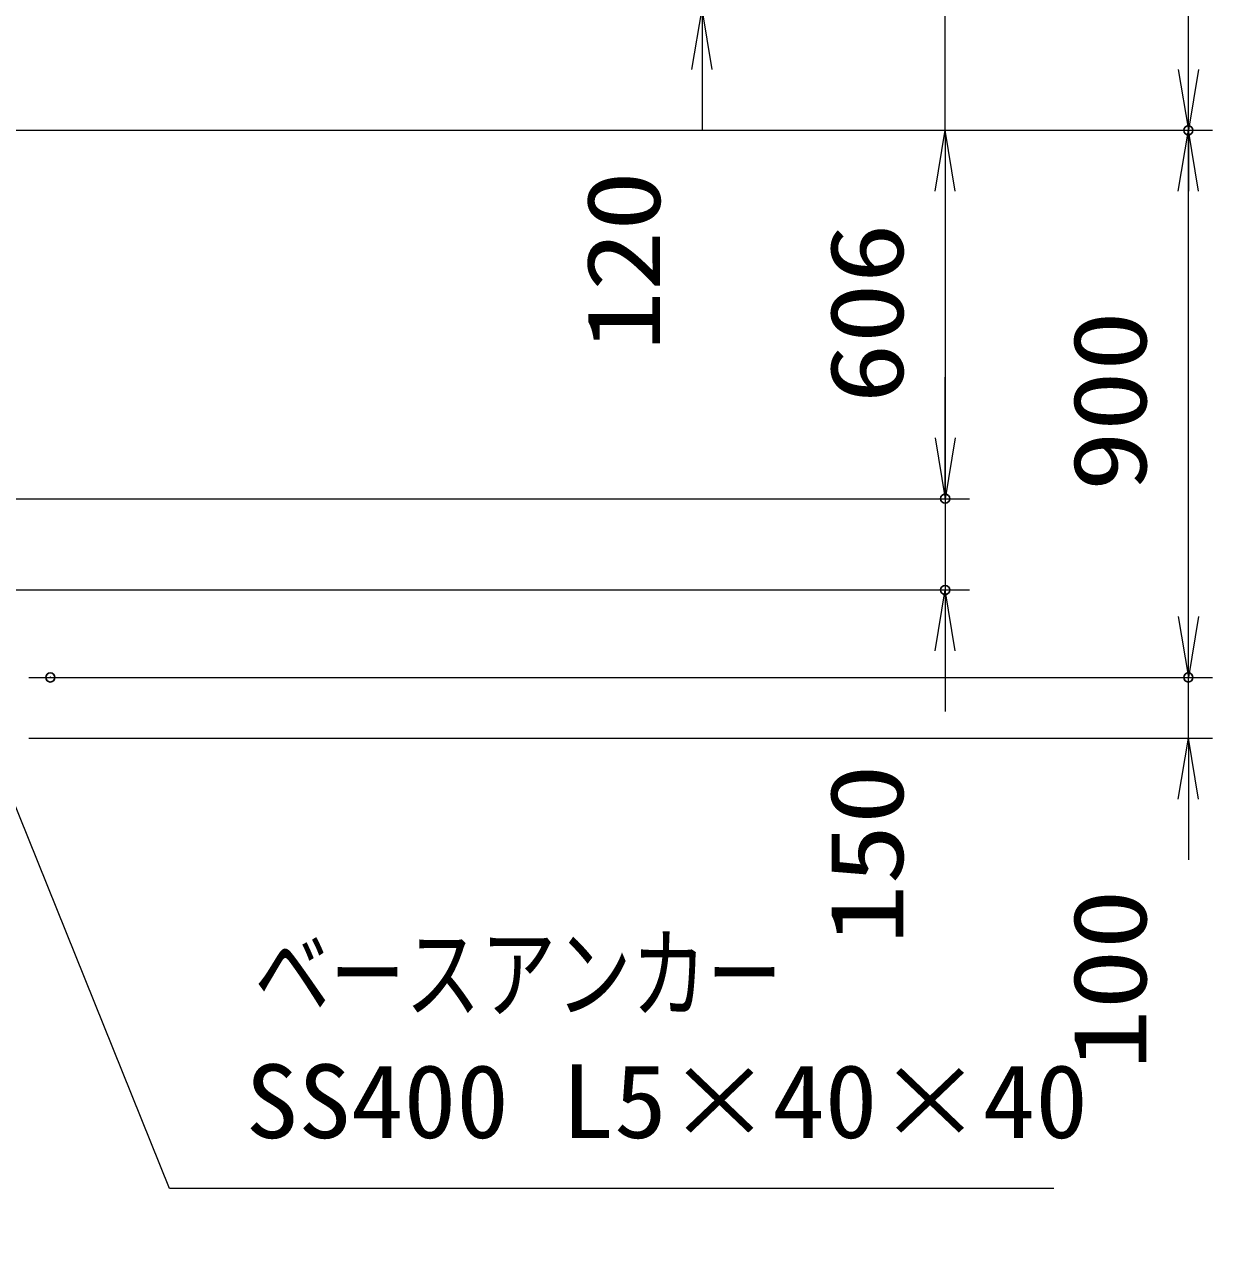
# Model space of a CAD drawing. Units: millimetres at full size. Extents: x -11880 to 11880, y -8400 to 8400.
# Drawn here: x 5206 to 7161, y -2681 to -679 of the extents above; entities that cross this region are included whole.
import ezdxf
from ezdxf.enums import TextEntityAlignment as Align

# ---------------------------------------------------------------- set-up
doc = ezdxf.new("R2010")
doc.units = ezdxf.units.MM
doc.header["$LTSCALE"] = 30
doc.header["$PDMODE"] = 32
doc.header["$PDSIZE"] = 15
doc.layers.add('0-4_寸法線', color=4, linetype='Continuous', lineweight=18)
doc.layers.add('0-5_0', color=7, linetype='Continuous', lineweight=18)
doc.layers.add('0-6_Defpoints', color=7, linetype='Continuous')
doc.styles.add('ＭＳ ゴシック', font='')
doc.styles.get('ＭＳ ゴシック').set_extended_font_data('MS Gothic')

# ---------------------------------------------------------------- blocks, each defined once
blk = doc.blocks.new('_Open')
at = {"layer": '0-5_0', "color": 4}
blk.add_line((-30, 5), (0, 0), dxfattribs=at)
blk.add_lwpolyline([(-30, -5), (0, 0), (-30, 0)], dxfattribs=at)
blk = doc.blocks.new('S51')
at = {"layer": '0-4_寸法線'}
for points in [[(25768317.5, 80310361.7), (25738802.3, 80310361.7), (25729192.7, 80288674.9), (25727977.3, 80285932.1)], [(25728735.5, 80288877.4), (25727977.3, 80285932.1), (25729649.8, 80288472.3)]]:
    blk.add_lwpolyline(points, dxfattribs=at)
at = {"layer": '0-4_寸法線', "color": 254, "style": 'ＭＳ ゴシック'}
for s, width, p in [('4-M20ナット', 0.95, (25742570.3, 80318062.2)), ('ユニクロ', 0.75, (25742905.9, 80311762.2))]:
    blk.add_text(s, height=3637, dxfattribs=dict(at, width=width)).set_placement(p, align=Align.BOTTOM_LEFT)
blk = doc.blocks.new('S55')
at = {"layer": '0-4_寸法線'}
for points in [[(25793987.3, 80232718.7), (25750331.3, 80232718.7), (25730850.8, 80281064.2), (25729729.6, 80283846.8)], [(25731314.6, 80281251.1), (25729729.6, 80283846.8), (25730387, 80280877.3)]]:
    blk.add_lwpolyline(points, dxfattribs=at)
at = {"layer": '0-4_寸法線', "color": 254, "style": 'ＭＳ ゴシック'}
for s, width, p in [('ベースアンカー', 0.75, (25754531.3, 80240419.3)), ('SS400 L5×40×40', 1.05, (25754099.3, 80234119.3))]:
    blk.add_text(s, height=3637, dxfattribs=dict(at, width=width)).set_placement(p, align=Align.BOTTOM_LEFT)
blk = doc.blocks.new('S56')
at = {"layer": '0-4_寸法線'}
for points in [[(25788826.2, 80222899.4), (25744738.2, 80222899.4), (25729629.7, 80259579.7), (25728487.2, 80262353.6)], [(25730092, 80259770.1), (25728487.2, 80262353.6), (25729167.4, 80259389.3)]]:
    blk.add_lwpolyline(points, dxfattribs=at)
at = {"layer": '0-4_寸法線', "color": 254, "style": 'ＭＳ ゴシック', "width": 0.95}
blk.add_text('異形丸鋼 SD295 D16', height=3637, dxfattribs=at).set_placement((25747786.2, 80224300), align=Align.BOTTOM_LEFT)

msp = doc.modelspace()

# ---------------------------------------------------------------- linework, layer by layer
at = {"layer": '0-4_寸法線'}
for p, q in [((7121.1, -853.37), (7121.1, 1146.63)), ((6721.1, -853.37), (6721.1, -653.37)), ((6321.1, -753.37), (6321.1, -853.37)), ((5063.88, -853.37), (6761.1, -853.37)), ((5163.88, -853.37), (6761.1, -853.37)), ((5163.88, -853.37), (7161.1, -853.37)), ((5163.88, -853.37), (7161.1, -853.37)), ((6721.1, -853.37), (6721.1, -1459.37)), ((7121.1, -1753.37), (7121.1, -853.37)), ((6721.1, -953.37), (6721.1, -1053.37)), ((6721.1, -1359.37), (6721.1, -1259.37)), ((4813.88, -1459.37), (6761.1, -1459.37)), ((4813.88, -1459.37), (6761.1, -1459.37)), ((6721.1, -1459.37), (6721.1, -1609.37)), ((7121.1, -1653.37), (7121.1, -1553.37)), ((4813.88, -1609.37), (6761.1, -1609.37)), ((6721.1, -1709.37), (6721.1, -1809.37)), ((5213.88, -1753.37), (7161.1, -1753.37)), ((5288.88, -1753.37), (7161.1, -1753.37)), ((7121.1, -1853.37), (7121.1, -1753.37)), ((5213.88, -1853.37), (7161.1, -1853.37)), ((7121.1, -1953.37), (7121.1, -2053.37))]:
    msp.add_line(p, q, dxfattribs=at)
at = {"layer": '0-6_Defpoints'}
for p in [(7121.1, -853.37), (6721.1, -1459.37), (6721.1, -1609.37), (5248.88, -1753.37), (7121.1, -1753.37)]:
    msp.add_point(p, dxfattribs=at)

# ---------------------------------------------------------------- block references
at = {"layer": '0-4_寸法線', "xscale": 0.03333333, "yscale": 0.03333333}
for name in ['S51', 'S55', 'S56']:
    msp.add_blockref(name, (-852899.45, -2677017.73), dxfattribs=at)
at = {"layer": '0-4_寸法線', "xscale": 3.333333, "yscale": 3.333333}
for p, rotation in [((6321.1, -653.37), 90), ((7121.1, -853.37), 270), ((6721.1, -853.37), 90), ((6721.1, -853.37), 90), ((7121.1, -853.37), 90), ((6721.1, -1459.37), 270), ((6721.1, -1459.37), 270), ((6721.1, -1609.37), 90), ((7121.1, -1753.37), 270), ((7121.1, -1753.37), 270), ((7121.1, -1853.37), 90)]:
    msp.add_blockref('_Open', p, dxfattribs=dict(at, rotation=rotation))

# ---------------------------------------------------------------- texts
at = {"layer": '0-4_寸法線', "color": 254, "style": 'ＭＳ ゴシック', "width": 1.2}
for s, p in [('120', (6288.42, -1216.93)), ('606', (6688.42, -1302.77)), ('900', (7088.42, -1447.37)), ('150', (6688.42, -2192.86)), ('100', (7088.42, -2398.57))]:
    msp.add_text(s, height=121.2, rotation=90, dxfattribs=at).set_placement(p, align=Align.BOTTOM_LEFT)

doc.saveas('drawing.dxf')
